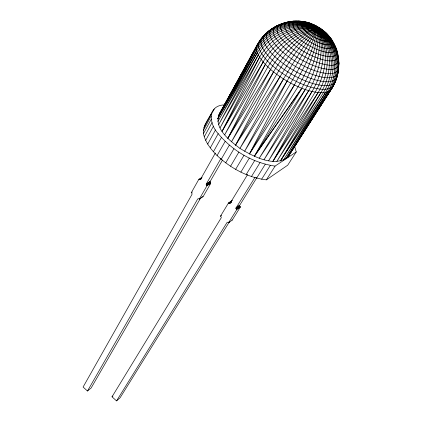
<?xml version="1.0" encoding="UTF-8"?>
<svg xmlns="http://www.w3.org/2000/svg" width="422" height="422" viewBox="0 0 422 422"><rect width="100%" height="100%" fill="white"/><g stroke="black" fill="none" stroke-linecap="round" stroke-linejoin="round"><path stroke-width="0.63" d="M338.265 70.495C337.737 77.11 334.973 83.398 331.534 89.026L287.851 157.163C273.799 167.761 252.736 156.087 239.933 148.386C230.132 140.811 213.194 128.314 219.35 114.003L257.541 44.268C268.207 24.096 295.627 14.775 315.904 25.768C318.905 32.895 316.315 41.198 314.707 48.435C310.93 61.865 305.206 74.731 298.053 86.7L254.355 156.282L301.988 88.319L259.261 158.187L305.259 89.522C313.071 76.472 318.23 61.681 319.401 46.473C319.385 39.056 319.992 27.245 311.705 24.054M320.535 29.012L320.245 28.343L318.805 27.398C302.263 40.38 291.143 59.08 280.029 76.662L235.529 145.194L276.7 74.293C283.774 62.282 292.108 50.983 301.719 40.876C306.973 35.859 312.48 29.751 319.734 28C340.216 40.76 344.821 71.202 330.516 90.171L287.851 157.163L332.235 87.692L334.155 84.353L337.347 75.744M258.544 43.123C253.891 47.939 258.032 55.082 261.239 59.476C268.128 68.475 277.391 75.353 287.065 81.098C296.687 86.552 307.074 91.189 318.146 92.545C323.052 92.982 329.872 92.935 332.235 87.692L321.833 103.68M319.734 28C325.03 32.473 335.195 39.383 333.327 47.048C324.006 51.779 312.159 42.975 304.278 38.312C299.092 35.886 284.412 19.649 299.736 21.575C324.782 25.974 344.13 53.372 336.339 78.413C331.623 83.556 323.6 81.641 317.587 80.465C306.477 77.622 296.112 72.352 286.617 65.996C278.494 60.288 270.455 53.805 265.449 45.07C263.244 41.435 262.204 35.437 266.699 33.053C262.484 37.315 255.896 42.585 259.43 49.353C263.391 58.347 271.156 64.946 278.778 70.817C288.479 77.88 299.224 83.651 310.74 87.138C317.65 88.842 326.079 91.226 332.452 86.795C346.172 61.343 328.458 26.982 300.649 21.464C278.478 17.735 292.762 35.464 301.719 40.876C308.783 45.866 316.6 50.033 325.067 52.001C328.474 52.634 334.44 53.673 335.643 49.232C332.926 37.046 320.214 29.857 309.41 25.473C296.682 20.884 281.854 22.456 270.586 30.041C267.817 35.643 272.749 41.409 276.067 45.571C282.26 52.507 289.856 58.057 297.832 62.762C306.525 67.699 315.862 71.946 325.831 73.386C330.131 73.834 336.239 74.119 338.423 69.503C340.812 46.278 321.237 25.204 298.94 21.78C281.569 19.554 264.921 30.753 256.85 45.613M222.526 160.017L210.056 181.655L209.992 182.547L210.726 183.417L207.002 185.712L206.263 184.836L206.326 183.939L220.922 158.498M256.74 177.836L239.722 205.229L239.638 206.121L240.382 207.002L236.847 209.502L236.098 208.61L236.178 207.719L255.088 177.182M338.518 68.622C339.889 78.439 328.527 78.582 322.023 77.099C311.389 74.942 301.461 70.168 292.277 64.503C283.136 58.537 274.015 51.663 268.397 42.105C265.907 38.381 265.311 31.756 270.497 30.073M294.456 145.965L296.249 151.941L275.07 166.104C253.021 162.929 232.364 150.77 218.2 133.663C208.948 123.962 207.176 105.257 224.773 104.851M296.249 151.941L287.704 165.202L266.377 179.856C247.825 177.651 230.623 168.183 217.087 155.56C211.696 150.2 206.727 144.097 204.295 136.791C200.661 127.222 209.022 119.073 212.598 111.007M338.423 69.503L338.908 62.989L338.671 59.228M336.107 79.368C335.01 85.724 327.003 86.051 321.923 85.418C312.37 84.2 303.344 80.433 294.862 76.002C284.776 70.506 275.191 63.769 267.58 55.097C264.088 50.682 259.683 45.186 261.223 39.183C279.063 16.616 317.935 19.386 333.475 43.002M314.358 25.415L315.218 25.415L317.85 26.823L312.855 36.419L287.065 81.098L244.602 151.334L283.494 78.935C293.918 61.839 304.199 44.495 316.885 28.949L319.607 28.401L321.427 29.16M329.149 36.798C323.479 26.718 310.08 27.483 300.501 30.59C284.776 35.965 271.457 47.596 263.154 61.897L222.077 131.295L259.625 57.128C268.524 41.588 284.792 30.178 302.643 27.926C310.428 27.847 321.907 27.119 326.475 34.804C326.723 41.92 313.783 33.934 311.288 32.241C306.303 30.036 301.493 20.657 311.193 23.875C319.354 25.294 318.067 36.118 317.93 42.279C316.11 58.563 310.001 74.177 301.693 88.209L254.355 156.282L294.382 85.001C304.199 66.723 315.988 47.433 316.88 26.28L315.936 26.238M322.45 30.358L323.373 31.038C317.244 24.909 306.852 32.499 300.981 35.754C288.521 44.521 278.283 56.274 270.581 69.372L227.833 138.342L265.364 64.371C273.039 51.173 284.454 40.027 298.138 33.169C305.786 29.809 315.851 26.354 323.632 30.848M294.382 85.001L249.439 153.983L287.065 81.098M235.529 145.194L273.54 71.856C281.247 58.795 290.911 46.773 302.579 37.041C309.806 30.959 319.575 24.618 327.066 34.193M335.501 47.259C322.487 12.254 271.462 27.921 258.338 54.871L220.057 127.866L259.625 57.128M263.154 61.897L224.683 134.808L265.364 64.371M298.407 21.1C313.878 21.126 325.098 35.19 330.152 48.483C335.142 62.825 333.718 79.441 325.594 92.371L280.414 160.951L320.878 92.719C329.635 78.545 331.755 60.446 326.496 44.642C322.872 35.232 316.379 24.545 305.829 22.261C294.197 22.081 307.896 34.061 311.563 35.638C314.343 37.595 331.766 46.383 328.796 36.598C320.493 26.876 305.586 25.278 293.575 27.187C278.615 30.004 264.852 39.378 257.373 52.724L218.654 124.59L258.338 54.871M203.921 127.513L211.522 113.439M212.746 111.735L214.255 108.939M203.42 130.324L211.063 116.208M330.516 90.171L285.931 158.841L327.535 91.854C343.65 67.578 331.106 27.847 301.677 21.448C289.096 22.846 305.839 36.007 309.801 38.059C313.245 40.507 334.799 51.305 331.059 39.172C311.636 16.579 270.491 20.356 256.486 47.137L217.747 118.693L256.798 50.877L217.884 121.51L257.373 52.724M270.581 69.372L231.467 141.824L273.54 71.856M203.541 133.431L211.232 119.278M253.232 52.908L253.854 51.758M255.732 48.303L256.354 47.153M204.295 136.791L212.039 122.607M222.077 131.295L261.239 59.476C273.356 37.685 309.611 14.364 330.51 38.244M257.541 44.268L218.243 116.177L256.486 47.137M205.678 140.357L213.479 126.152M241.975 73.09L219.35 114.003L220.616 112.653M242.613 71.935L244.523 68.48M245.161 67.325L247.07 63.87M247.709 62.714L249.624 59.259M250.257 58.104L252.171 54.649M252.81 53.494L254.719 50.039M255.357 48.883L256.312 47.159M207.677 144.076L215.542 129.855M210.272 147.89L218.2 133.663M227.833 138.342L267.843 66.871C278.789 49.385 295.215 31.181 316.885 28.949C336.076 42.469 341.962 71.334 329.176 91.115L285.931 158.841M280.029 76.662L239.933 148.386L283.494 78.935M305.56 22.261C317.676 24.096 323.721 37.637 326.201 48.324C329.086 63.374 326.174 79.484 318.146 92.545L272.95 161.251L312.037 91.49C321.095 76.356 325.473 57.809 321.859 40.359C320.066 31.27 314.153 22.039 304.046 21.865M213.421 151.735L221.423 137.514M200.434 198.351L91.141 387.982L87.486 391.02L83.092 387.043L191.984 194.415L192.036 193.534L191.308 192.675L198.883 179.244L202.117 177.319M215.378 153.028L200.519 179.313L199.838 179.719L198.883 179.244M217.087 155.56L225.163 141.344M308.187 22.809C318.795 25.025 321.079 37.959 321.221 47.106C321.189 62.393 316.579 77.558 308.714 90.614L268.645 160.692L312.037 91.49M87.486 391.02L197.681 198.999L198.351 198.614L199.3 199.094L203.029 196.731L210.726 183.417M221.207 159.289L229.368 145.094M199.3 199.094L207.002 185.712M225.723 162.866L233.957 148.697M249.439 153.983L290.705 83.129C300.591 65.716 310.945 48.171 316.885 28.949C312.591 25.162 307.337 22.435 301.677 21.448M305.259 89.522L264.051 159.664L308.714 90.614M230.56 166.231L238.873 152.099M235.64 169.327L244.022 155.233M318.146 92.545L276.895 161.336L320.878 92.719M240.878 172.107L249.328 158.06M229.499 221.682L120.117 397.735L116.556 400.9L112.015 396.817L221.17 217.889L221.239 217.013L220.506 216.138L228.56 202.898L232.147 200.45L232.443 200.687M246.179 174.518L254.698 160.524M247.651 174.481L230.254 202.998L229.542 203.388L228.56 202.898M258.876 42.575L260.548 39.847L261.408 39.225M272.95 161.251L315.187 92.133C326.195 73.56 330.284 47.354 316.885 28.949C295.574 19.022 267.696 28.205 256.449 48.841L217.747 118.693L256.745 50.709C268.007 30.294 295.136 19.945 316.885 28.949C334.018 44.948 335.464 73.275 323.368 92.661L280.414 160.951M251.47 176.523L260.042 162.586M116.556 400.9L226.983 222.563L227.685 222.194L228.655 222.689L232.205 220.126L240.382 207.002M228.655 222.689L236.847 209.502M256.65 178.095L265.274 164.221M325.594 92.371L283.442 160.112L327.535 91.854M261.645 179.213L270.312 165.398M266.377 179.856L275.07 166.104M310.708 120.771L311.425 119.669M312.86 117.464L313.936 115.813M315.012 114.156L316.089 112.5M317.523 110.295L318.599 108.644M319.676 106.988L321.116 104.783M205.023 125.028L205.693 124.179M317.497 27.113L317.85 26.823M267.643 32.204L269.526 30.505M112.015 396.817L112.911 396.031M228.365 222.457L229.378 221.724M271.452 29.049L273.519 27.831M236.404 209.127L239.939 206.632M236.552 209.265L240.086 206.764M236.04 208.231L239.58 205.741M236.051 208.421L239.596 205.931M236.098 208.61L239.638 206.121M236.172 208.795L239.712 206.3M236.278 208.969L239.817 206.474M236.178 207.719L239.722 205.229M236.104 207.872L239.643 205.387M236.056 208.046L239.596 205.556M220.506 216.138L221.534 215.42M229.542 203.388L231.077 202.338M229.716 203.372L231.277 202.296M228.856 203.13L231.414 201.384M229.014 203.24L231.578 201.494M229.188 203.32L231.235 201.922M229.368 203.372L230.903 202.323M201.146 197.512L202.212 196.837M206.442 185.189L210.167 182.9M206.564 185.348L210.293 183.053M206.706 185.48L210.436 183.185M206.21 184.272L209.94 181.982M206.2 184.456L209.929 182.167M206.216 184.646L209.945 182.357M206.263 184.836L209.992 182.547M206.337 185.021L210.066 182.731M191.308 192.675L192.39 192.015M206.326 183.939L210.056 181.655M206.252 184.097L209.982 181.808M273.983 27.625C279.833 23.669 286.812 21.997 293.728 21.158M199.168 179.471L201.326 178.19M199.326 179.582L201.484 178.3M199.495 179.656L201.653 178.374M199.669 179.703L201.283 178.743M199.838 179.719L200.919 179.076M279.28 25.056L281.458 24.028M285.304 22.978L286.939 22.392M278.736 25.315C271.568 25.9 272.364 34.678 276.162 38.687C282.281 47.306 291.038 53.641 300.005 59.017C308.941 64.038 318.594 68.522 328.938 69.387C333.697 70.305 340.644 67.341 338.66 61.496M293.823 21.311L299.741 21.2L302.743 21.733M282.002 23.769L283.109 23.637M291.866 21.564C288.147 22.081 282.708 21.976 280.883 25.832C279.976 30.384 283.457 34.335 286.132 37.6C296.065 48.045 308.962 55.688 322.772 59.729C327.177 60.694 332.399 62.023 336.487 59.402C340.512 55.24 335.495 49.116 333.934 44.874C322.925 26.839 298.275 17.022 278.32 25.394C273.071 34.15 285.784 42.664 291.175 47.923C301.772 55.941 313.868 62.672 327.103 64.914C342.701 67.763 339.167 55.419 333.907 45.692C324.587 29.814 305.153 19.159 286.659 22.514C281.901 26.011 286.928 32.294 289.692 35.416C295.738 41.942 303.249 46.947 311.141 50.951C319.971 56.268 347.169 63.353 333.227 42.807M313.936 24.798L314.928 25.299M315.218 25.415L315.904 25.768M316.5 26.085L319.021 27.557L319.032 28.042M202.745 196.499L203.029 196.731M231.915 219.894L232.205 220.126M324.692 32.088L325.926 33.138M329.867 37.722L331.339 40.021M327.366 34.667L328.279 36.086M335.268 47.143L336.439 49.427L337.832 54.216M331.544 39.715L332.921 42.369M336.925 51.853L337.568 54M333.839 43.682L334.989 46.673M337.948 56.332L338.513 59.054M335.817 48.087L336.698 51.363M323.679 33.206C320.593 36.983 310.402 29.93 309.289 25.985C312.56 22.366 322.429 29.255 323.679 33.206M320.398 30.922C318.278 32.547 314.153 29.582 313.171 27.298C315.318 25.71 319.391 28.649 320.398 30.922"/></g></svg>
